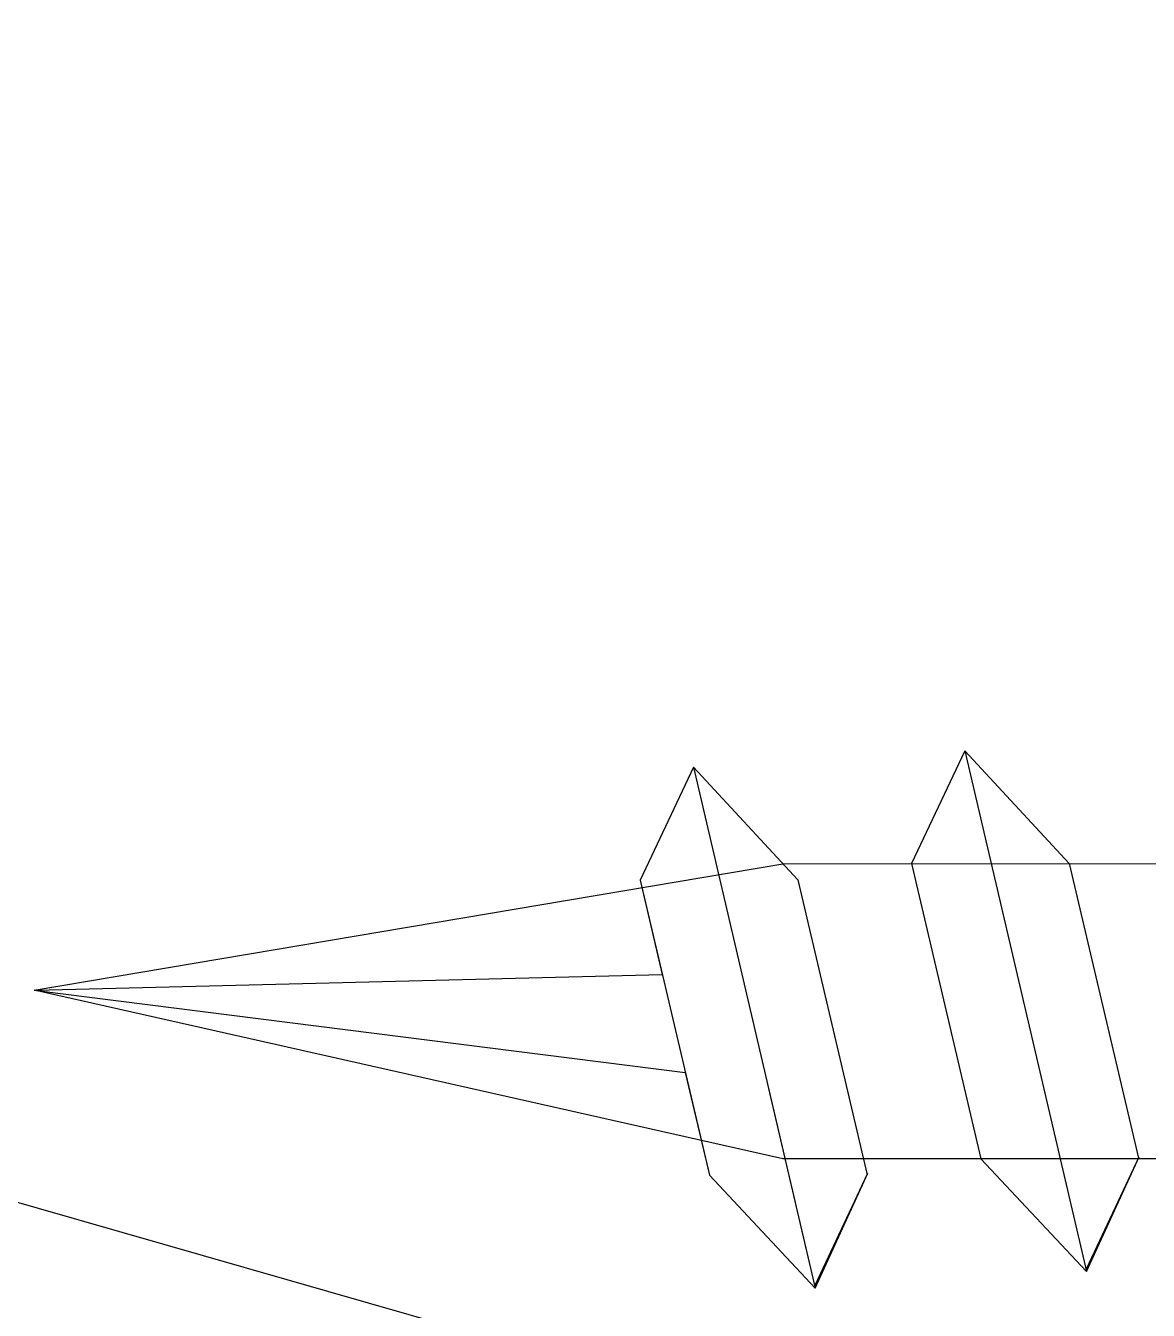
# Model space of a CAD drawing. Header units: inches. Extents: x 299.4 to 319.5, y -77.1 to -60.4.
# Drawn here: x 308.219 to 308.6248, y -66.7808 to -66.3166 of the extents above; entities that cross this region are included whole.
import ezdxf

# ---------------------------------------------------------------- set-up
doc = ezdxf.new("R2010")
doc.units = ezdxf.units.IN
doc.header["$MEASUREMENT"] = 0
doc.layers.get('0').update_dxf_attribs({"linetype": 'CONTINUOUS'})
doc.layers.add('FSBP-ACCESSORY-OTHER', color=7, linetype='CONTINUOUS')
doc.layers.add('FSBP-WOOD', color=7, linetype='CONTINUOUS')

msp = doc.modelspace()

# ---------------------------------------------------------------- linework, layer by layer
for p, q in [((308.55848, -66.57857), (308.53916, -66.61934)), ((308.55848, -66.57857), (308.53916, -66.61934)), ((308.55848, -66.57857), (308.53916, -66.61934)), ((308.55848, -66.57857), (308.53916, -66.61934)), ((308.55848, -66.57857), (308.53916, -66.61934)), ((308.55848, -66.57857), (308.53916, -66.61934)), ((308.55848, -66.57857), (308.53916, -66.61934)), ((308.55848, -66.57857), (308.53916, -66.61934)), ((308.55848, -66.57857), (308.53916, -66.61934)), ((308.55848, -66.57857), (308.53916, -66.61934)), ((308.55848, -66.57857), (308.53916, -66.61934)), ((308.55848, -66.57857), (308.53916, -66.61934)), ((308.55848, -66.57857), (308.53916, -66.61934)), ((308.55848, -66.57857), (308.53916, -66.61934)), ((308.55848, -66.57857), (308.53916, -66.61934)), ((308.55848, -66.57857), (308.53916, -66.61934)), ((308.55848, -66.57857), (308.53916, -66.61934)), ((308.55848, -66.57857), (308.53916, -66.61934)), ((308.55848, -66.57857), (308.53916, -66.61934)), ((308.55848, -66.57857), (308.53916, -66.61934)), ((308.55848, -66.57857), (308.53916, -66.61934)), ((308.55848, -66.57857), (308.53916, -66.61934)), ((308.55848, -66.57857), (308.53916, -66.61934)), ((308.55848, -66.57857), (308.53916, -66.61934)), ((308.55848, -66.57857), (308.53916, -66.61934)), ((308.55848, -66.57857), (308.53916, -66.61934)), ((308.55848, -66.57857), (308.53916, -66.61934)), ((308.55848, -66.57857), (308.53916, -66.61934)), ((308.55848, -66.57857), (308.53916, -66.61934)), ((308.55848, -66.57857), (308.53916, -66.61934)), ((308.55848, -66.57857), (308.53916, -66.61934)), ((308.55848, -66.57857), (308.53916, -66.61934)), ((308.55848, -66.57857), (308.53916, -66.61934)), ((308.55848, -66.57857), (308.53916, -66.61934)), ((308.55848, -66.57857), (308.53916, -66.61934)), ((308.55848, -66.57857), (308.53916, -66.61934)), ((308.55848, -66.57857), (308.53916, -66.61934)), ((308.55848, -66.57857), (308.53916, -66.61934)), ((308.55848, -66.57857), (308.53916, -66.61934)), ((308.55848, -66.57857), (308.53916, -66.61934)), ((308.55848, -66.57857), (308.53916, -66.61934)), ((308.55848, -66.57857), (308.53916, -66.61934)), ((308.55848, -66.57857), (308.53916, -66.61934)), ((308.55848, -66.57857), (308.53916, -66.61934)), ((308.55848, -66.57857), (308.53916, -66.61934)), ((308.55848, -66.57857), (308.53916, -66.61934)), ((308.55848, -66.57857), (308.53916, -66.61934)), ((308.55848, -66.57857), (308.53916, -66.61934)), ((308.55848, -66.57857), (308.60241, -66.76678)), ((308.55848, -66.57857), (308.59618, -66.61931)), ((308.55848, -66.57857), (308.60241, -66.76678)), ((308.55848, -66.57857), (308.59618, -66.61931)), ((308.55848, -66.57857), (308.60241, -66.76678)), ((308.55848, -66.57857), (308.59618, -66.61931)), ((308.55848, -66.57857), (308.60241, -66.76678)), ((308.55848, -66.57857), (308.59618, -66.61931)), ((308.55848, -66.57857), (308.60241, -66.76678)), ((308.55848, -66.57857), (308.59618, -66.61931)), ((308.55848, -66.57857), (308.60241, -66.76678)), ((308.55848, -66.57857), (308.59618, -66.61931)), ((308.55848, -66.57857), (308.60241, -66.76678)), ((308.55848, -66.57857), (308.59618, -66.61931)), ((308.55848, -66.57857), (308.60241, -66.76678)), ((308.55848, -66.57857), (308.59618, -66.61931)), ((308.55848, -66.57857), (308.60241, -66.76678)), ((308.55848, -66.57857), (308.59618, -66.61931)), ((308.55848, -66.57857), (308.60241, -66.76678)), ((308.55848, -66.57857), (308.59618, -66.61931)), ((308.55848, -66.57857), (308.60241, -66.76678)), ((308.55848, -66.57857), (308.59618, -66.61931)), ((308.55848, -66.57857), (308.60241, -66.76678)), ((308.55848, -66.57857), (308.59618, -66.61931)), ((308.55848, -66.57857), (308.60241, -66.76678)), ((308.55848, -66.57857), (308.59618, -66.61931)), ((308.55848, -66.57857), (308.60241, -66.76678)), ((308.55848, -66.57857), (308.59618, -66.61931)), ((308.55848, -66.57857), (308.60241, -66.76678)), ((308.55848, -66.57857), (308.59618, -66.61931)), ((308.55848, -66.57857), (308.60241, -66.76678)), ((308.55848, -66.57857), (308.59618, -66.61931)), ((308.55848, -66.57857), (308.60241, -66.76678)), ((308.55848, -66.57857), (308.59618, -66.61931)), ((308.55848, -66.57857), (308.60241, -66.76678)), ((308.55848, -66.57857), (308.59618, -66.61931)), ((308.55848, -66.57857), (308.60241, -66.76678)), ((308.55848, -66.57857), (308.59618, -66.61931)), ((308.55848, -66.57857), (308.60241, -66.76678)), ((308.55848, -66.57857), (308.59618, -66.61931)), ((308.55848, -66.57857), (308.60241, -66.76678)), ((308.55848, -66.57857), (308.59618, -66.61931)), ((308.55848, -66.57857), (308.60241, -66.76678)), ((308.55848, -66.57857), (308.59618, -66.61931)), ((308.55848, -66.57857), (308.60241, -66.76678)), ((308.55848, -66.57857), (308.59618, -66.61931)), ((308.55848, -66.57857), (308.60241, -66.76678)), ((308.55848, -66.57857), (308.59618, -66.61931)), ((308.55848, -66.57857), (308.60241, -66.76678)), ((308.55848, -66.57857), (308.59618, -66.61931)), ((308.55848, -66.57857), (308.60241, -66.76678)), ((308.55848, -66.57857), (308.59618, -66.61931)), ((308.55848, -66.57857), (308.60241, -66.76678)), ((308.55848, -66.57857), (308.59618, -66.61931)), ((308.55848, -66.57857), (308.60241, -66.76678)), ((308.55848, -66.57857), (308.59618, -66.61931)), ((308.55848, -66.57857), (308.60241, -66.76678)), ((308.55848, -66.57857), (308.59618, -66.61931)), ((308.55848, -66.57857), (308.60241, -66.76678)), ((308.55848, -66.57857), (308.59618, -66.61931)), ((308.55848, -66.57857), (308.60241, -66.76678)), ((308.55848, -66.57857), (308.59618, -66.61931)), ((308.55848, -66.57857), (308.60241, -66.76678)), ((308.55848, -66.57857), (308.59618, -66.61931)), ((308.55848, -66.57857), (308.60241, -66.76678)), ((308.55848, -66.57857), (308.59618, -66.61931)), ((308.55848, -66.57857), (308.60241, -66.76678)), ((308.55848, -66.57857), (308.59618, -66.61931)), ((308.55848, -66.57857), (308.60241, -66.76678)), ((308.55848, -66.57857), (308.59618, -66.61931)), ((308.55848, -66.57857), (308.60241, -66.76678)), ((308.55848, -66.57857), (308.59618, -66.61931)), ((308.55848, -66.57857), (308.60241, -66.76678)), ((308.55848, -66.57857), (308.59618, -66.61931)), ((308.55848, -66.57857), (308.60241, -66.76678)), ((308.55848, -66.57857), (308.59618, -66.61931)), ((308.55848, -66.57857), (308.60241, -66.76678)), ((308.55848, -66.57857), (308.59618, -66.61931)), ((308.55848, -66.57857), (308.60241, -66.76678)), ((308.55848, -66.57857), (308.59618, -66.61931)), ((308.55848, -66.57857), (308.60241, -66.76678)), ((308.55848, -66.57857), (308.59618, -66.61931)), ((308.55848, -66.57857), (308.60241, -66.76678)), ((308.55848, -66.57857), (308.59618, -66.61931)), ((308.55848, -66.57857), (308.60241, -66.76678)), ((308.55848, -66.57857), (308.59618, -66.61931)), ((308.55848, -66.57857), (308.60241, -66.76678)), ((308.55848, -66.57857), (308.59618, -66.61931)), ((308.55848, -66.57857), (308.60241, -66.76678)), ((308.55848, -66.57857), (308.59618, -66.61931)), ((308.55848, -66.57857), (308.60241, -66.76678)), ((308.55848, -66.57857), (308.59618, -66.61931)), ((308.55848, -66.57857), (308.60241, -66.76678)), ((308.55848, -66.57857), (308.59618, -66.61931)), ((308.55848, -66.57857), (308.60241, -66.76678)), ((308.55848, -66.57857), (308.59618, -66.61931)), ((308.46043, -66.5845), (308.44111, -66.62527)), ((308.46043, -66.5845), (308.44111, -66.62527)), ((308.46043, -66.5845), (308.44111, -66.62527)), ((308.46043, -66.5845), (308.44111, -66.62527)), ((308.46043, -66.5845), (308.44111, -66.62527)), ((308.46043, -66.5845), (308.44111, -66.62527)), ((308.46043, -66.5845), (308.44111, -66.62527)), ((308.46043, -66.5845), (308.44111, -66.62527)), ((308.46043, -66.5845), (308.44111, -66.62527)), ((308.46043, -66.5845), (308.44111, -66.62527)), ((308.46043, -66.5845), (308.44111, -66.62527)), ((308.46043, -66.5845), (308.44111, -66.62527)), ((308.46043, -66.5845), (308.44111, -66.62527)), ((308.46043, -66.5845), (308.44111, -66.62527)), ((308.46043, -66.5845), (308.44111, -66.62527)), ((308.46043, -66.5845), (308.44111, -66.62527)), ((308.46043, -66.5845), (308.50436, -66.77271)), ((308.46043, -66.5845), (308.49813, -66.62524)), ((308.46043, -66.5845), (308.50436, -66.77271)), ((308.46043, -66.5845), (308.49813, -66.62524)), ((308.46043, -66.5845), (308.50436, -66.77271)), ((308.46043, -66.5845), (308.49813, -66.62524)), ((308.46043, -66.5845), (308.50436, -66.77271)), ((308.46043, -66.5845), (308.49813, -66.62524)), ((308.46043, -66.5845), (308.50436, -66.77271)), ((308.46043, -66.5845), (308.49813, -66.62524)), ((308.46043, -66.5845), (308.50436, -66.77271)), ((308.46043, -66.5845), (308.49813, -66.62524)), ((308.46043, -66.5845), (308.50436, -66.77271)), ((308.46043, -66.5845), (308.49813, -66.62524)), ((308.46043, -66.5845), (308.50436, -66.77271)), ((308.46043, -66.5845), (308.49813, -66.62524)), ((308.46043, -66.5845), (308.50436, -66.77271)), ((308.46043, -66.5845), (308.49813, -66.62524)), ((308.46043, -66.5845), (308.50436, -66.77271)), ((308.46043, -66.5845), (308.49813, -66.62524)), ((308.46043, -66.5845), (308.50436, -66.77271)), ((308.46043, -66.5845), (308.49813, -66.62524)), ((308.46043, -66.5845), (308.50436, -66.77271)), ((308.46043, -66.5845), (308.49813, -66.62524)), ((308.46043, -66.5845), (308.49813, -66.62524)), ((308.46043, -66.5845), (308.49813, -66.62524)), ((308.46043, -66.5845), (308.49813, -66.62524)), ((308.46043, -66.5845), (308.49813, -66.62524)), ((308.53916, -66.61934), (308.5642, -66.72603)), ((308.53916, -66.61934), (308.5642, -66.72603)), ((308.53916, -66.61934), (308.5642, -66.72603)), ((308.53916, -66.61934), (308.5642, -66.72603)), ((308.53916, -66.61934), (308.5642, -66.72603)), ((308.53916, -66.61934), (308.5642, -66.72603)), ((308.53916, -66.61934), (308.5642, -66.72603)), ((308.53916, -66.61934), (308.5642, -66.72603)), ((308.53916, -66.61934), (308.5642, -66.72603)), ((308.53916, -66.61934), (308.5642, -66.72603)), ((308.53916, -66.61934), (308.5642, -66.72603)), ((308.53916, -66.61934), (308.5642, -66.72603)), ((308.53916, -66.61934), (308.5642, -66.72603)), ((308.53916, -66.61934), (308.5642, -66.72603)), ((308.53916, -66.61934), (308.5642, -66.72603)), ((308.53916, -66.61934), (308.5642, -66.72603)), ((308.53916, -66.61934), (308.5642, -66.72603)), ((308.53916, -66.61934), (308.5642, -66.72603)), ((308.53916, -66.61934), (308.5642, -66.72603)), ((308.53916, -66.61934), (308.5642, -66.72603)), ((308.53916, -66.61934), (308.5642, -66.72603)), ((308.53916, -66.61934), (308.5642, -66.72603)), ((308.53916, -66.61934), (308.5642, -66.72603)), ((308.53916, -66.61934), (308.5642, -66.72603)), ((308.53916, -66.61934), (308.5642, -66.72603)), ((308.53916, -66.61934), (308.5642, -66.72603)), ((308.53916, -66.61934), (308.5642, -66.72603)), ((308.53916, -66.61934), (308.5642, -66.72603)), ((308.53916, -66.61934), (308.5642, -66.72603)), ((308.53916, -66.61934), (308.5642, -66.72603)), ((308.53916, -66.61934), (308.5642, -66.72603)), ((308.53916, -66.61934), (308.5642, -66.72603)), ((308.53916, -66.61934), (308.5642, -66.72603)), ((308.53916, -66.61934), (308.5642, -66.72603)), ((308.53916, -66.61934), (308.5642, -66.72603)), ((308.53916, -66.61934), (308.5642, -66.72603)), ((308.53916, -66.61934), (308.5642, -66.72603)), ((308.53916, -66.61934), (308.5642, -66.72603)), ((308.53916, -66.61934), (308.5642, -66.72603)), ((308.53916, -66.61934), (308.5642, -66.72603)), ((308.53916, -66.61934), (308.5642, -66.72603)), ((308.53916, -66.61934), (308.5642, -66.72603)), ((308.53916, -66.61934), (308.5642, -66.72603)), ((308.53916, -66.61934), (308.5642, -66.72603)), ((308.53916, -66.61934), (308.5642, -66.72603)), ((308.53916, -66.61934), (308.5642, -66.72603)), ((308.53916, -66.61934), (308.5642, -66.72603)), ((308.53916, -66.61934), (308.5642, -66.72603)), ((308.59618, -66.61931), (308.62119, -66.72583)), ((308.59618, -66.61931), (308.62119, -66.72583)), ((308.59618, -66.61931), (308.62119, -66.72583)), ((308.59618, -66.61931), (308.62119, -66.72583)), ((308.59618, -66.61931), (308.62119, -66.72583)), ((308.59618, -66.61931), (308.62119, -66.72583)), ((308.59618, -66.61931), (308.62119, -66.72583)), ((308.59618, -66.61931), (308.62119, -66.72583)), ((308.59618, -66.61931), (308.62119, -66.72583)), ((308.59618, -66.61931), (308.62119, -66.72583)), ((308.59618, -66.61931), (308.62119, -66.72583)), ((308.59618, -66.61931), (308.62119, -66.72583)), ((308.59618, -66.61931), (308.62119, -66.72583)), ((308.59618, -66.61931), (308.62119, -66.72583)), ((308.59618, -66.61931), (308.62119, -66.72583)), ((308.59618, -66.61931), (308.62119, -66.72583)), ((308.59618, -66.61931), (308.62119, -66.72583)), ((308.59618, -66.61931), (308.62119, -66.72583)), ((308.59618, -66.61931), (308.62119, -66.72583)), ((308.59618, -66.61931), (308.62119, -66.72583)), ((308.59618, -66.61931), (308.62119, -66.72583)), ((308.59618, -66.61931), (308.62119, -66.72583)), ((308.59618, -66.61931), (308.62119, -66.72583)), ((308.59618, -66.61931), (308.62119, -66.72583)), ((308.59618, -66.61931), (308.62119, -66.72583)), ((308.59618, -66.61931), (308.62119, -66.72583)), ((308.59618, -66.61931), (308.62119, -66.72583)), ((308.59618, -66.61931), (308.62119, -66.72583)), ((308.59618, -66.61931), (308.62119, -66.72583)), ((308.59618, -66.61931), (308.62119, -66.72583)), ((308.59618, -66.61931), (308.62119, -66.72583)), ((308.59618, -66.61931), (308.62119, -66.72583)), ((308.59618, -66.61931), (308.62119, -66.72583)), ((308.59618, -66.61931), (308.62119, -66.72583)), ((308.59618, -66.61931), (308.62119, -66.72583)), ((308.59618, -66.61931), (308.62119, -66.72583)), ((308.59618, -66.61931), (308.62119, -66.72583)), ((308.59618, -66.61931), (308.62119, -66.72583)), ((308.59618, -66.61931), (308.62119, -66.72583)), ((308.59618, -66.61931), (308.62119, -66.72583)), ((308.59618, -66.61931), (308.62119, -66.72583)), ((308.59618, -66.61931), (308.62119, -66.72583)), ((308.59618, -66.61931), (308.62119, -66.72583)), ((308.59618, -66.61931), (308.62119, -66.72583)), ((308.59618, -66.61931), (308.62119, -66.72583)), ((308.59618, -66.61931), (308.62119, -66.72583)), ((308.59618, -66.61931), (308.62119, -66.72583)), ((308.59618, -66.61931), (308.62119, -66.72583)), ((308.44111, -66.62527), (308.46615, -66.73196)), ((308.44111, -66.62527), (308.46615, -66.73196)), ((308.44111, -66.62527), (308.46615, -66.73196)), ((308.44111, -66.62527), (308.46615, -66.73196)), ((308.44111, -66.62527), (308.46615, -66.73196)), ((308.44111, -66.62527), (308.46615, -66.73196)), ((308.44111, -66.62527), (308.44912, -66.6594)), ((308.44111, -66.62527), (308.44912, -66.6594)), ((308.44111, -66.62527), (308.44912, -66.6594)), ((308.44111, -66.62527), (308.44912, -66.6594)), ((308.44111, -66.62527), (308.44912, -66.6594)), ((308.44111, -66.62527), (308.44912, -66.6594)), ((308.44111, -66.62527), (308.44912, -66.6594)), ((308.44111, -66.62527), (308.44912, -66.6594)), ((308.44111, -66.62527), (308.44912, -66.6594)), ((308.44111, -66.62527), (308.44912, -66.6594)), ((308.49813, -66.62524), (308.52313, -66.73176)), ((308.49813, -66.62524), (308.52313, -66.73176)), ((308.49813, -66.62524), (308.52313, -66.73176)), ((308.49813, -66.62524), (308.52313, -66.73176)), ((308.49813, -66.62524), (308.52313, -66.73176)), ((308.49813, -66.62524), (308.52313, -66.73176)), ((308.49813, -66.62524), (308.52313, -66.73176)), ((308.49813, -66.62524), (308.52313, -66.73176)), ((308.49813, -66.62524), (308.52313, -66.73176)), ((308.49813, -66.62524), (308.52313, -66.73176)), ((308.49813, -66.62524), (308.52313, -66.73176)), ((308.49813, -66.62524), (308.52313, -66.73176)), ((308.49813, -66.62524), (308.52313, -66.73176)), ((308.49813, -66.62524), (308.52313, -66.73176)), ((308.49813, -66.62524), (308.52313, -66.73176)), ((308.49813, -66.62524), (308.52313, -66.73176)), ((308.22264, -66.66507), (308.44912, -66.6594)), ((308.22212, -66.66501), (308.45742, -66.69477)), ((308.45742, -66.69477), (308.46615, -66.73196)), ((308.45742, -66.69477), (308.46615, -66.73196)), ((308.45742, -66.69477), (308.46615, -66.73196)), ((308.45742, -66.69477), (308.46615, -66.73196)), ((308.45742, -66.69477), (308.46615, -66.73196)), ((308.45742, -66.69477), (308.46615, -66.73196)), ((308.45742, -66.69477), (308.46615, -66.73196)), ((308.45742, -66.69477), (308.46615, -66.73196)), ((308.45742, -66.69477), (308.46615, -66.73196)), ((308.45742, -66.69477), (308.46615, -66.73196)), ((308.48705, -66.69852), (308.50436, -66.77271)), ((308.48705, -66.69852), (308.50436, -66.77271)), ((308.48705, -66.69852), (308.50436, -66.77271)), ((308.48705, -66.69852), (308.50436, -66.77271)), ((308.5642, -66.72603), (308.60241, -66.76678)), ((308.5642, -66.72603), (308.60241, -66.76678)), ((308.5642, -66.72603), (308.60241, -66.76678)), ((308.5642, -66.72603), (308.60241, -66.76678)), ((308.5642, -66.72603), (308.60241, -66.76678)), ((308.5642, -66.72603), (308.60241, -66.76678)), ((308.5642, -66.72603), (308.60241, -66.76678)), ((308.5642, -66.72603), (308.60241, -66.76678)), ((308.5642, -66.72603), (308.60241, -66.76678)), ((308.5642, -66.72603), (308.60241, -66.76678)), ((308.5642, -66.72603), (308.60241, -66.76678)), ((308.5642, -66.72603), (308.60241, -66.76678)), ((308.5642, -66.72603), (308.60241, -66.76678)), ((308.5642, -66.72603), (308.60241, -66.76678)), ((308.5642, -66.72603), (308.60241, -66.76678)), ((308.5642, -66.72603), (308.60241, -66.76678)), ((308.5642, -66.72603), (308.60241, -66.76678)), ((308.5642, -66.72603), (308.60241, -66.76678)), ((308.5642, -66.72603), (308.60241, -66.76678)), ((308.5642, -66.72603), (308.60241, -66.76678)), ((308.5642, -66.72603), (308.60241, -66.76678)), ((308.5642, -66.72603), (308.60241, -66.76678)), ((308.5642, -66.72603), (308.60241, -66.76678)), ((308.5642, -66.72603), (308.60241, -66.76678)), ((308.5642, -66.72603), (308.60241, -66.76678)), ((308.5642, -66.72603), (308.60241, -66.76678)), ((308.5642, -66.72603), (308.60241, -66.76678)), ((308.5642, -66.72603), (308.60241, -66.76678)), ((308.5642, -66.72603), (308.60241, -66.76678)), ((308.5642, -66.72603), (308.60241, -66.76678)), ((308.5642, -66.72603), (308.60241, -66.76678)), ((308.5642, -66.72603), (308.60241, -66.76678)), ((308.5642, -66.72603), (308.60241, -66.76678)), ((308.5642, -66.72603), (308.60241, -66.76678)), ((308.5642, -66.72603), (308.60241, -66.76678)), ((308.5642, -66.72603), (308.60241, -66.76678)), ((308.5642, -66.72603), (308.60241, -66.76678)), ((308.5642, -66.72603), (308.60241, -66.76678)), ((308.5642, -66.72603), (308.60241, -66.76678)), ((308.5642, -66.72603), (308.60241, -66.76678)), ((308.5642, -66.72603), (308.60241, -66.76678)), ((308.5642, -66.72603), (308.60241, -66.76678)), ((308.5642, -66.72603), (308.60241, -66.76678)), ((308.5642, -66.72603), (308.60241, -66.76678)), ((308.5642, -66.72603), (308.60241, -66.76678)), ((308.5642, -66.72603), (308.60241, -66.76678)), ((308.5642, -66.72603), (308.60241, -66.76678)), ((308.5642, -66.72603), (308.60241, -66.76678)), ((308.60241, -66.76571), (308.62142, -66.72533)), ((308.60241, -66.76571), (308.62142, -66.72533)), ((308.60241, -66.76678), (308.62142, -66.72533)), ((308.60241, -66.76571), (308.62142, -66.72533)), ((308.60241, -66.76571), (308.62142, -66.72533)), ((308.60241, -66.76678), (308.62142, -66.72533)), ((308.60241, -66.76571), (308.62142, -66.72533)), ((308.60241, -66.76571), (308.62142, -66.72533)), ((308.60241, -66.76678), (308.62142, -66.72533)), ((308.60241, -66.76571), (308.62142, -66.72533)), ((308.60241, -66.76571), (308.62142, -66.72533)), ((308.60241, -66.76678), (308.62142, -66.72533)), ((308.60241, -66.76571), (308.62142, -66.72533)), ((308.60241, -66.76571), (308.62142, -66.72533)), ((308.60241, -66.76678), (308.62142, -66.72533)), ((308.60241, -66.76571), (308.62142, -66.72533)), ((308.60241, -66.76571), (308.62142, -66.72533)), ((308.60241, -66.76678), (308.62142, -66.72533)), ((308.60241, -66.76571), (308.62142, -66.72533)), ((308.60241, -66.76571), (308.62142, -66.72533)), ((308.60241, -66.76678), (308.62142, -66.72533)), ((308.60241, -66.76571), (308.62142, -66.72533)), ((308.60241, -66.76571), (308.62142, -66.72533)), ((308.60241, -66.76678), (308.62142, -66.72533)), ((308.60241, -66.76571), (308.62142, -66.72533)), ((308.60241, -66.76571), (308.62142, -66.72533)), ((308.60241, -66.76678), (308.62142, -66.72533)), ((308.60241, -66.76571), (308.62142, -66.72533)), ((308.60241, -66.76571), (308.62142, -66.72533)), ((308.60241, -66.76678), (308.62142, -66.72533)), ((308.60241, -66.76571), (308.62142, -66.72533)), ((308.60241, -66.76571), (308.62142, -66.72533)), ((308.60241, -66.76678), (308.62142, -66.72533)), ((308.60241, -66.76571), (308.62142, -66.72533)), ((308.60241, -66.76571), (308.62142, -66.72533)), ((308.60241, -66.76678), (308.62142, -66.72533)), ((308.60241, -66.76571), (308.62142, -66.72533)), ((308.60241, -66.76571), (308.62142, -66.72533)), ((308.60241, -66.76678), (308.62142, -66.72533)), ((308.60241, -66.76571), (308.62142, -66.72533)), ((308.60241, -66.76571), (308.62142, -66.72533)), ((308.60241, -66.76678), (308.62142, -66.72533)), ((308.60241, -66.76571), (308.62142, -66.72533)), ((308.60241, -66.76571), (308.62142, -66.72533)), ((308.60241, -66.76678), (308.62142, -66.72533)), ((308.60241, -66.76571), (308.62142, -66.72533)), ((308.60241, -66.76571), (308.62142, -66.72533)), ((308.60241, -66.76678), (308.62142, -66.72533)), ((308.60241, -66.76571), (308.62142, -66.72533)), ((308.60241, -66.76571), (308.62142, -66.72533)), ((308.60241, -66.76678), (308.62142, -66.72533)), ((308.60241, -66.76571), (308.62142, -66.72533)), ((308.60241, -66.76571), (308.62142, -66.72533)), ((308.60241, -66.76678), (308.62142, -66.72533)), ((308.60241, -66.76571), (308.62142, -66.72533)), ((308.60241, -66.76571), (308.62142, -66.72533)), ((308.60241, -66.76678), (308.62142, -66.72533)), ((308.60241, -66.76571), (308.62142, -66.72533)), ((308.60241, -66.76571), (308.62142, -66.72533)), ((308.60241, -66.76678), (308.62142, -66.72533)), ((308.60241, -66.76571), (308.62142, -66.72533)), ((308.60241, -66.76571), (308.62142, -66.72533)), ((308.60241, -66.76678), (308.62142, -66.72533)), ((308.60241, -66.76571), (308.62142, -66.72533)), ((308.60241, -66.76571), (308.62142, -66.72533)), ((308.60241, -66.76678), (308.62142, -66.72533)), ((308.60241, -66.76571), (308.62142, -66.72533)), ((308.60241, -66.76571), (308.62142, -66.72533)), ((308.60241, -66.76678), (308.62142, -66.72533)), ((308.60241, -66.76571), (308.62142, -66.72533)), ((308.60241, -66.76571), (308.62142, -66.72533)), ((308.60241, -66.76678), (308.62142, -66.72533)), ((308.60241, -66.76571), (308.62142, -66.72533)), ((308.60241, -66.76571), (308.62142, -66.72533)), ((308.60241, -66.76678), (308.62142, -66.72533)), ((308.60241, -66.76571), (308.62142, -66.72533)), ((308.60241, -66.76571), (308.62142, -66.72533)), ((308.60241, -66.76678), (308.62142, -66.72533)), ((308.60241, -66.76571), (308.62142, -66.72533)), ((308.60241, -66.76571), (308.62142, -66.72533)), ((308.60241, -66.76678), (308.62142, -66.72533)), ((308.60241, -66.76571), (308.62142, -66.72533)), ((308.60241, -66.76571), (308.62142, -66.72533)), ((308.60241, -66.76678), (308.62142, -66.72533)), ((308.60241, -66.76571), (308.62142, -66.72533)), ((308.60241, -66.76571), (308.62142, -66.72533)), ((308.60241, -66.76678), (308.62142, -66.72533)), ((308.60241, -66.76571), (308.62142, -66.72533)), ((308.60241, -66.76571), (308.62142, -66.72533)), ((308.60241, -66.76678), (308.62142, -66.72533)), ((308.60241, -66.76571), (308.62142, -66.72533)), ((308.60241, -66.76571), (308.62142, -66.72533)), ((308.60241, -66.76678), (308.62142, -66.72533)), ((308.60241, -66.76571), (308.62142, -66.72533)), ((308.60241, -66.76571), (308.62142, -66.72533)), ((308.60241, -66.76678), (308.62142, -66.72533)), ((308.60241, -66.76571), (308.62142, -66.72533)), ((308.60241, -66.76571), (308.62142, -66.72533)), ((308.60241, -66.76678), (308.62142, -66.72533)), ((308.60241, -66.76571), (308.62142, -66.72533)), ((308.60241, -66.76571), (308.62142, -66.72533)), ((308.60241, -66.76678), (308.62142, -66.72533)), ((308.60241, -66.76571), (308.62142, -66.72533)), ((308.60241, -66.76571), (308.62142, -66.72533)), ((308.60241, -66.76678), (308.62142, -66.72533)), ((308.60241, -66.76571), (308.62142, -66.72533)), ((308.60241, -66.76571), (308.62142, -66.72533)), ((308.60241, -66.76678), (308.62142, -66.72533)), ((308.60241, -66.76571), (308.62142, -66.72533)), ((308.60241, -66.76571), (308.62142, -66.72533)), ((308.60241, -66.76678), (308.62142, -66.72533)), ((308.60241, -66.76571), (308.62142, -66.72533)), ((308.60241, -66.76571), (308.62142, -66.72533)), ((308.60241, -66.76678), (308.62142, -66.72533)), ((308.60241, -66.76571), (308.62142, -66.72533)), ((308.60241, -66.76571), (308.62142, -66.72533)), ((308.60241, -66.76678), (308.62142, -66.72533)), ((308.60241, -66.76571), (308.62142, -66.72533)), ((308.60241, -66.76571), (308.62142, -66.72533)), ((308.60241, -66.76678), (308.62142, -66.72533)), ((308.60241, -66.76571), (308.62142, -66.72533)), ((308.60241, -66.76571), (308.62142, -66.72533)), ((308.60241, -66.76678), (308.62142, -66.72533)), ((308.60241, -66.76571), (308.62142, -66.72533)), ((308.60241, -66.76571), (308.62142, -66.72533)), ((308.60241, -66.76678), (308.62142, -66.72533)), ((308.60241, -66.76571), (308.62142, -66.72533)), ((308.60241, -66.76571), (308.62142, -66.72533)), ((308.60241, -66.76678), (308.62142, -66.72533)), ((308.60241, -66.76571), (308.62142, -66.72533)), ((308.60241, -66.76571), (308.62142, -66.72533)), ((308.60241, -66.76678), (308.62142, -66.72533)), ((308.60241, -66.76571), (308.62142, -66.72533)), ((308.60241, -66.76571), (308.62142, -66.72533)), ((308.60241, -66.76678), (308.62142, -66.72533)), ((308.60241, -66.76571), (308.62142, -66.72533)), ((308.60241, -66.76571), (308.62142, -66.72533)), ((308.60241, -66.76678), (308.62142, -66.72533)), ((308.60241, -66.76571), (308.62142, -66.72533)), ((308.60241, -66.76571), (308.62142, -66.72533)), ((308.60241, -66.76678), (308.62142, -66.72533)), ((308.60241, -66.76571), (308.62142, -66.72533)), ((308.60241, -66.76571), (308.62142, -66.72533)), ((308.60241, -66.76678), (308.62142, -66.72533)), ((308.46615, -66.73196), (308.50436, -66.77271)), ((308.46615, -66.73196), (308.50436, -66.77271)), ((308.46615, -66.73196), (308.50436, -66.77271)), ((308.46615, -66.73196), (308.50436, -66.77271)), ((308.46615, -66.73196), (308.50436, -66.77271)), ((308.46615, -66.73196), (308.50436, -66.77271)), ((308.46615, -66.73196), (308.50436, -66.77271)), ((308.46615, -66.73196), (308.50436, -66.77271)), ((308.46615, -66.73196), (308.50436, -66.77271)), ((308.46615, -66.73196), (308.50436, -66.77271)), ((308.46615, -66.73196), (308.50436, -66.77271)), ((308.46615, -66.73196), (308.50436, -66.77271)), ((308.46615, -66.73196), (308.50436, -66.77271)), ((308.46615, -66.73196), (308.50436, -66.77271)), ((308.46615, -66.73196), (308.50436, -66.77271)), ((308.46615, -66.73196), (308.50436, -66.77271)), ((308.50436, -66.77163), (308.52337, -66.73125)), ((308.50436, -66.77163), (308.52337, -66.73125)), ((308.50436, -66.77271), (308.52337, -66.73125)), ((308.50436, -66.77163), (308.52337, -66.73125)), ((308.50436, -66.77163), (308.52337, -66.73125)), ((308.50436, -66.77271), (308.52337, -66.73125)), ((308.50436, -66.77163), (308.52337, -66.73125)), ((308.50436, -66.77163), (308.52337, -66.73125)), ((308.50436, -66.77271), (308.52337, -66.73125)), ((308.50436, -66.77163), (308.52337, -66.73125)), ((308.50436, -66.77163), (308.52337, -66.73125)), ((308.50436, -66.77271), (308.52337, -66.73125)), ((308.50436, -66.77163), (308.52337, -66.73125)), ((308.50436, -66.77163), (308.52337, -66.73125)), ((308.50436, -66.77271), (308.52337, -66.73125)), ((308.50436, -66.77163), (308.52337, -66.73125)), ((308.50436, -66.77163), (308.52337, -66.73125)), ((308.50436, -66.77271), (308.52337, -66.73125)), ((308.50436, -66.77163), (308.52337, -66.73125)), ((308.50436, -66.77163), (308.52337, -66.73125)), ((308.50436, -66.77271), (308.52337, -66.73125)), ((308.50436, -66.77163), (308.52337, -66.73125)), ((308.50436, -66.77163), (308.52337, -66.73125)), ((308.50436, -66.77271), (308.52337, -66.73125)), ((308.50436, -66.77163), (308.52337, -66.73125)), ((308.50436, -66.77163), (308.52337, -66.73125)), ((308.50436, -66.77271), (308.52337, -66.73125)), ((308.50436, -66.77163), (308.52337, -66.73125)), ((308.50436, -66.77163), (308.52337, -66.73125)), ((308.50436, -66.77271), (308.52337, -66.73125)), ((308.50436, -66.77163), (308.52337, -66.73125)), ((308.50436, -66.77163), (308.52337, -66.73125)), ((308.50436, -66.77271), (308.52337, -66.73125)), ((308.50436, -66.77163), (308.52337, -66.73125)), ((308.50436, -66.77163), (308.52337, -66.73125)), ((308.50436, -66.77271), (308.52337, -66.73125)), ((308.50436, -66.77163), (308.52337, -66.73125)), ((308.50436, -66.77163), (308.52337, -66.73125)), ((308.50436, -66.77271), (308.52337, -66.73125)), ((308.50436, -66.77163), (308.52337, -66.73125)), ((308.50436, -66.77163), (308.52337, -66.73125)), ((308.50436, -66.77271), (308.52337, -66.73125)), ((308.50436, -66.77163), (308.52337, -66.73125)), ((308.50436, -66.77163), (308.52337, -66.73125)), ((308.50436, -66.77271), (308.52337, -66.73125)), ((308.50436, -66.77163), (308.52337, -66.73125)), ((308.50436, -66.77163), (308.52337, -66.73125)), ((308.50436, -66.77271), (308.52337, -66.73125))]:
    msp.add_line(p, q)
at = {"layer": 'FSBP-ACCESSORY-OTHER'}
for p, q in [((308.22212, -66.66501), (308.49268, -66.61936)), ((308.49268, -66.61936), (310.05999, -66.61861)), ((308.49269, -66.72607), (308.22212, -66.66501)), ((310.06001, -66.72531), (308.49269, -66.72607))]:
    msp.add_line(p, q, dxfattribs=at)
at = {"layer": 'FSBP-WOOD', "linetype": 'Continuous'}
msp.add_line((305.62832, -65.9997), (308.48036, -66.81755), dxfattribs=at)

doc.saveas('drawing.dxf')
